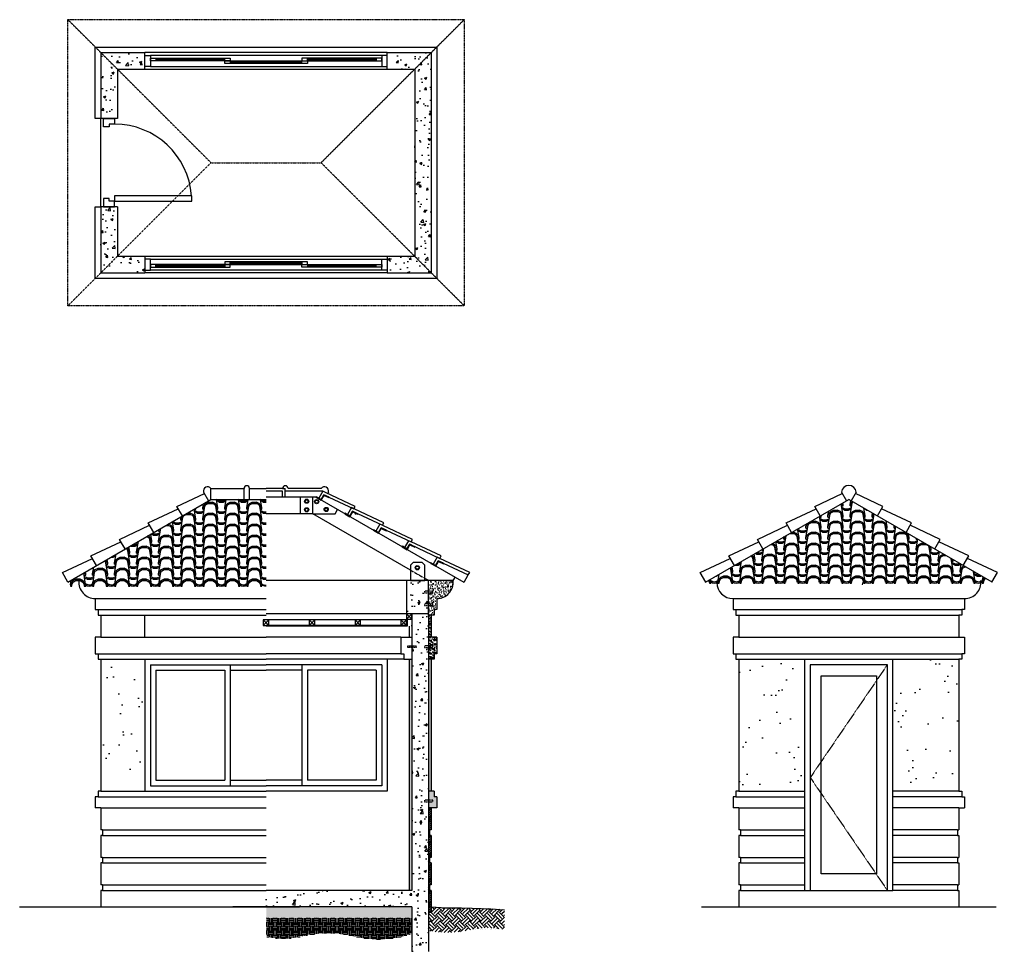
# Model space of a CAD drawing. Extents: x -23286 to 17563, y -7132 to 62388.
# Drawn here: x 8686 to 17563, y -7132 to 1330 of the extents above; entities that cross this region are included whole.
import ezdxf

# ---------------------------------------------------------------- set-up
doc = ezdxf.new("R2010")
doc.units = 0
doc.header["$LTSCALE"] = 10
doc.header["$MEASUREMENT"] = 0
doc.header["$PDSIZE"] = -5
doc.linetypes.add('DASHED2', pattern=[0.375, 0.25, -0.125])
for name, color, linetype in [('0-1', 1, 'CONTINUOUS'), ('0-2', 2, 'CONTINUOUS'), ('0-3', 3, 'CONTINUOUS'), ('0-4', 4, 'CONTINUOUS'), ('0-5', 5, 'CONTINUOUS'), ('0-DIM', 8, 'CONTINUOUS'), ('0-HATCH', 2, 'CONTINUOUS'), ('1', 1, 'CONTINUOUS'), ('HATCH', 1, 'CONTINUOUS')]:
    doc.layers.add(name, color=color, linetype=linetype)

msp = doc.modelspace()

# ---------------------------------------------------------------- hatches: boundary and pattern name
at = {"layer": '0-HATCH'}
h = msp.add_hatch(dxfattribs=at)
h.set_pattern_fill('AR-CONC', color=256, scale=30, style=0)
h.paths.add_polyline_path([(9423.3, 429.9), (9573.3, 429.9), (9573.3, 879.9), (9823.3, 879.9), (9823.3, 1029.9), (9423.3, 1029.9)])
h.paths.add_polyline_path([(9423.3, -970.1), (9823.3, -970.1), (9823.3, -820.1), (9573.3, -820.1), (9573.3, -370.1), (9423.3, -370.1)])
h.paths.add_polyline_path([(12273.3, -820.1), (12023.3, -820.1), (12023.3, -970.1), (12423.3, -970.1), (12423.3, 1029.9), (12023.3, 1029.9), (12023.3, 879.9), (12273.3, 879.9)])
h = msp.add_hatch(dxfattribs=at)
h.set_pattern_fill('SPANISH1', color=11, scale=100, style=0)
h.set_pattern_definition([(0, (10948.26, -3015.35), (200, 100), [12.5, -112.5, 12.5, -62.5]), (0, (10998.26, -2965.35), (200, 100), [37.5, -162.5]), (0, (10998.26, -2952.85), (200, 100), [37.5, -62.5, 37.5, -62.5]), (0, (11098.26, -2940.35), (200, 100), [37.5, -162.5]), (90, (10948.26, -3015.35), (-200, 100), [12.5, -87.5]), (90, (10960.76, -3015.35), (-200, 100), [12.5, -87.5]), (90, (11073.26, -3015.35), (-200, 100), [12.5, -87.5]), (90, (11085.76, -3015.35), (-200, 100), [12.5, -87.5]), (45, (10960.76, -2977.854), (1e-14, 100), [17.678, -265.165]), (135, (11073.26, -2977.854), (1e-14, 100), [17.678, -265.165]), (26.565, (10973.26, -2977.85), (-5e-09, 100), [27.951, -195.656]), (26.565, (10973.26, -2965.35), (-5e-09, 100), [27.951, -195.656]), (26.565, (10935.76, -2952.85), (-5e-09, 100), [25.41, -198.197]), (26.565, (10935.76, -2940.35), (-5e-09, 100), [27.951, -195.656]), (63.435, (10948.263, -3002.854), (5e-09, 100), [27.951, -419.263]), (63.435, (10960.763, -3002.854), (5e-09, 100), [27.951, -419.263]), (116.565, (11073.263, -3002.854), (-5e-09, 100), [27.951, -419.263]), (116.565, (11085.763, -3002.854), (-5e-09, 100), [27.951, -419.263]), (153.435, (11060.76, -2977.85), (5e-09, 100), [27.951, -195.656]), (153.435, (11060.76, -2965.35), (5e-09, 100), [27.951, -195.656]), (153.435, (11098.26, -2952.85), (5e-09, 100), [25.41, -198.197]), (153.435, (11098.26, -2940.35), (5e-09, 100), [27.951, -195.656]), (80.5377, (10948.263, -3002.854), (-4e-11, 100), [114.052, -1102.501]), (99.4623, (11085.763, -3002.854), (4e-11, 100), [114.052, -1102.501])])
h.paths.add_polyline_path([(10923.3, -3778.4), (10923.3, -3027.9), (10423.3, -3027.9), (9123.3, -3778.4)])
h = msp.add_hatch(dxfattribs=at)
h.set_pattern_fill('SPANISH1', color=11, scale=100, style=0)
h.set_pattern_definition([(0, (25, 12.5), (200, 100), [12.5, -112.5, 12.5, -62.5]), (0, (75, 62.5), (200, 100), [37.5, -162.5]), (0, (75, 75), (200, 100), [37.5, -62.5, 37.5, -62.5]), (0, (175, 87.5), (200, 100), [37.5, -162.5]), (90, (25, 12.5), (-200, 100), [12.5, -87.5]), (90, (37.5, 12.5), (-200, 100), [12.5, -87.5]), (90, (150, 12.5), (-200, 100), [12.5, -87.5]), (90, (162.5, 12.5), (-200, 100), [12.5, -87.5]), (45, (37.5, 50), (1e-14, 100), [17.6777, -265.165]), (135, (150, 50), (1e-14, 100), [17.6777, -265.165]), (26.56505, (50, 50), (-5e-09, 100), [27.9508, -195.656]), (26.56505, (50, 62.5), (-5e-09, 100), [27.9508, -195.656]), (26.56505, (12.5, 75), (-5e-09, 100), [25.41, -198.1968]), (26.56505, (12.5, 87.5), (-5e-09, 100), [27.9508, -195.656]), (63.43495, (25, 25), (5e-09, 100), [27.9508, -419.2627]), (63.43495, (37.5, 25), (5e-09, 100), [27.9508, -419.2627]), (116.56505, (150, 25), (-5e-09, 100), [27.9508, -419.2627]), (116.56505, (162.5, 25), (-5e-09, 100), [27.9508, -419.2627]), (153.43495, (137.5, 50), (5e-09, 100), [27.9508, -195.656]), (153.43495, (137.5, 62.5), (5e-09, 100), [27.9508, -195.656]), (153.43495, (175, 75), (5e-09, 100), [25.41, -198.1968]), (153.43495, (175, 87.5), (5e-09, 100), [27.9508, -195.656]), (80.53768, (25, 25), (-4e-11, 100), [114.0518, -1102.5007]), (99.46232, (162.5, 25), (4e-11, 100), [114.0518, -1102.5007])])
h.paths.add_polyline_path([(16214.4, -3027.9), (14915.3, -3777.9), (17513.4, -3777.9)])
h = msp.add_hatch(dxfattribs=at)
h.set_pattern_fill('AR-CONC', color=256, scale=30, style=0)
h.paths.add_polyline_path([(12398.3, -3765.4), (12198.3, -3765.4), (12198.3, -4065.4), (12398.3, -4065.4)])
h = msp.add_hatch(dxfattribs=at)
h.set_pattern_fill('AR-SAND', color=256, scale=15, style=0)
h.paths.add_polyline_path([(12398.3, -4065.4), (12398.3, -4078.4), (12448.3, -4078.4), (12448.3, -4028.4), (12473.3, -4028.4), (12473.3, -3928.4, 0.439975), (12622.7, -3765.4), (12398.3, -3765.4)])
h = msp.add_hatch(dxfattribs=at)
h.set_pattern_fill('AR-CONC', color=256, scale=30, style=0)
h.paths.add_polyline_path([(12248.3, -6728.4), (12398.3, -6728.4), (12398.3, -4065.4), (12248.3, -4065.4)])
h = msp.add_hatch(dxfattribs=at)
h.set_pattern_fill('AR-SAND', color=256, scale=15, style=0)
h.paths.add_polyline_path([(12398.3, -4278.4), (12423.3, -4278.4), (12423.3, -4078.4), (12398.3, -4078.4)])
h.paths.add_polyline_path([(12473.3, -4278.4), (12398.3, -4278.4), (12398.3, -4478.4), (12448.3, -4478.4), (12448.3, -4428.4), (12473.3, -4428.4)])
h = msp.add_hatch(dxfattribs=at)
h.set_pattern_fill('AR-SAND', color=256, scale=200, angle=100, style=0)
h.paths.add_polyline_path([(9823.3, -4478.4), (9423.3, -4478.4), (9423.3, -5678.4), (9823.3, -5678.4)])
h = msp.add_hatch(dxfattribs=at)
h.set_pattern_fill('AR-SAND', color=256, scale=15, style=0)
h.paths.add_polyline_path([(12248.3, -4478.4), (12223.3, -4478.4), (12223.3, -6578.4), (12248.3, -6578.4)])
h = msp.add_hatch(dxfattribs=at)
h.set_pattern_fill('AR-SAND', color=256, scale=15, style=0)
h.paths.add_polyline_path([(12398.3, -5678.4), (12423.3, -5678.4), (12423.3, -4478.4), (12398.3, -4478.4)])
h.paths.add_polyline_path([(12398.3, -5828.4), (12473.3, -5828.4), (12473.3, -5728.4), (12448.3, -5728.4), (12448.3, -5678.4), (12398.3, -5678.4)])
h = msp.add_hatch(dxfattribs=at)
h.set_pattern_fill('AR-SAND', color=256, scale=200, angle=100, style=0)
h.paths.add_polyline_path([(15214.4, -5678.4), (15814.4, -5678.4), (15814.4, -4478.4), (15214.4, -4478.4)])
h.paths.add_polyline_path([(17214.4, -4478.4), (16614.4, -4478.4), (16614.4, -5678.4), (17214.4, -5678.4)])
h = msp.add_hatch(dxfattribs=at)
h.set_pattern_fill('ANSI31', color=11, scale=100, style=0)
h.paths.add_polyline_path([(12423.3, -5828.4), (12398.3, -5828.4), (12398.3, -6028.4), (12423.3, -6028.4)])
h.paths.add_polyline_path([(12398.3, -6278.4), (12423.3, -6278.4), (12423.3, -6078.4), (12398.3, -6078.4)])
h.paths.add_polyline_path([(12423.3, -6328.4), (12398.3, -6328.4), (12398.3, -6528.4), (12423.3, -6528.4)])
h.paths.add_polyline_path([(12398.3, -6778.4), (12423.3, -6778.4), (12423.3, -6578.4), (12398.3, -6578.4)])
h = msp.add_hatch(dxfattribs=at)
h.set_pattern_fill('ANSI31', color=11, scale=100, angle=90, style=0)
h.paths.add_polyline_path([(12408.3, -6028.4), (12398.3, -6028.4), (12398.3, -6078.4), (12408.3, -6078.4)])
h.paths.add_polyline_path([(12408.3, -6278.4), (12398.3, -6278.4), (12398.3, -6328.4), (12408.3, -6328.4)])
h.paths.add_polyline_path([(12408.3, -6528.4), (12398.3, -6528.4), (12398.3, -6578.4), (12408.3, -6578.4)])
h = msp.add_hatch(dxfattribs=at)
h.set_pattern_fill('AR-CONC', color=256, scale=30, style=0)
h.paths.add_polyline_path([(12398.3, -6578.4), (12248.3, -6578.4), (10923.3, -6578.4), (10923.3, -6728.4), (12248.3, -6728.4), (12248.3, -7006.6), (12398.3, -7006.3)])
h = msp.add_hatch(dxfattribs=at)
h.set_pattern_fill('AR-CONC', color=256, scale=30, style=0)
h.paths.add_polyline_path([(12398.3, -6947.2), (12248.3, -6947.2), (12248.3, -7132.2), (12398.3, -7132.2)])
at = {"layer": 'HATCH'}
h = msp.add_hatch(dxfattribs=at)
h.set_pattern_fill('STONES', color=8, scale=100, style=0)
h.set_pattern_definition([(0, (70, 0), (0, 100), [5, -15, 5, -75]), (0, (95, 10), (0, 100), [5, -95]), (0, (45, 20), (0, 100), [10, -90]), (0, (20, 25), (0, 100), [15, -85]), (0, (70, 30), (0, 100), [10, -10, 15, -65]), (0, (65, 45), (0, 100), [15, -85]), (0, (40, 50), (0, 100), [15, -35, 15, -35]), (0, (20, 65), (0, 100), [15, -5, 5, -75]), (0, (85, 75), (0, 100), [5, -95]), (0, (65, 85), (0, 100), [10, -90]), (90, (0, 90), (-100, 6e-15), [10, -90]), (90, (10, 20), (-100, 6e-15), [5, -10, 15, -70]), (90, (35, 30), (-100, 6e-15), [20, -5, 5, -70]), (90, (50, 55), (-100, 6e-15), [15, -85]), (90, (55, 10), (-100, 6e-15), [10, -90]), (90, (60, 90), (-100, 6e-15), [10, -90]), (90, (65, 30), (-100, 6e-15), [10, -50, 5, -35]), (90, (80, 80), (-100, 6e-15), [5, -5, 5, -85]), (90, (85, 35), (-100, 6e-15), [10, -15, 10, -65]), (90, (90, 10), (-100, 6e-15), [10, -90]), (45, (5, 10), (1e-14, 100), [14.1421, -28.28427, 21.2132, -77.7818]), (45, (0, 10), (1e-14, 100), [14.14214, -127.2792]), (45, (55, 20), (1e-14, 100), [14.14214, -127.2792]), (45, (45, 70), (1e-14, 100), [14.14214, -127.2792]), (45, (90, 20), (1e-14, 100), [14.14214, -127.2792]), (45, (5, 30), (1e-14, 100), [7.0711, -134.3503]), (45, (15, 60), (1e-14, 100), [7.0711, -134.3503]), (45, (25, 25), (1e-14, 100), [7.0711, -134.3503]), (45, (35, 60), (1e-14, 100), [7.0711, -134.3503]), (45, (65, 40), (1e-14, 100), [7.0711, -134.3503]), (45, (65, 95), (1e-14, 100), [7.0711, -134.3503]), (45, (75, 85), (1e-14, 100), [7.0711, -134.3503]), (45, (80, 30), (1e-14, 100), [7.0711, -134.3503]), (45, (85, 5), (1e-14, 100), [7.0711, -134.3503]), (45, (85, 45), (1e-14, 100), [7.0711, -134.3503]), (45, (85, 95), (1e-14, 100), [7.0711, -134.3503]), (45, (90, 75), (1e-14, 100), [7.0711, -134.3503]), (135, (70, 85), (-100, 1e-14), [7.0711, -134.3503]), (135, (80, 95), (-100, 1e-14), [7.0711, -134.3503]), (135, (85, 75), (-100, 1e-14), [7.0711, -134.3503]), (135, (100, 95), (-100, 1e-14), [7.0711, -134.3503]), (135, (50, 60), (-100, 1e-14), [7.0711, -134.3503]), (135, (40, 50), (-100, 1e-14), [7.0711, -134.3503]), (135, (10, 25), (-100, 1e-14), [7.0711, -134.3503]), (135, (20, 25), (-100, 1e-14), [7.0711, -134.3503]), (135, (30, 60), (-100, 1e-14), [7.0711, -134.3503]), (135, (10, 45), (-100, 1e-14), [7.0711, -134.3503]), (135, (70, 30), (-100, 1e-14), [7.0711, -134.3503]), (135, (85, 40), (-100, 1e-14), [7.0711, -134.3503]), (135, (90, 20), (-100, 1e-14), [7.0711, -134.3503]), (135, (90, 30), (-100, 1e-14), [7.0711, -134.3503]), (135, (95, 10), (-100, 1e-14), [7.0711, -134.3503]), (135, (15, 70), (-100, 1e-14), [14.14214, -127.2792]), (135, (65, 40), (-100, 1e-14), [14.14214, -127.2792]), (135, (60, 5), (-100, 1e-14), [35.35534, -106.066]), (26.56505, (0, 50), (100, 4e-08), [11.18, -212.4268]), (26.56505, (15, 20), (100, 4e-08), [11.18, -212.4268]), (26.56505, (35, 65), (100, 4e-08), [11.18, -212.4268]), (26.56505, (75, 0), (100, 4e-08), [11.18, -212.4268]), (26.56505, (60, 25), (100, 4e-08), [11.18, -212.4268]), (26.56505, (70, 45), (100, 4e-08), [11.18, -212.4268]), (26.56505, (55, 80), (100, 4e-08), [11.18, -212.4268]), (26.56505, (90, 75), (100, 4e-08), [11.18, -212.4268]), (63.43495, (10, 50), (4e-08, 100), [11.18, -212.4268]), (63.43495, (10, 55), (4e-08, 100), [11.18, -212.4268]), (63.43495, (50, 70), (4e-08, 100), [22.36, -201.2468]), (63.43495, (85, 65), (4e-08, 100), [11.18, -212.4268]), (63.43495, (80, 50), (4e-08, 100), [11.18, -212.4268]), (63.43495, (30, 30), (4e-08, 100), [11.18, -212.4268]), (63.43495, (80, 85), (4e-08, 100), [11.18, -212.4268]), (63.43495, (95, 80), (4e-08, 100), [11.18, -212.4268]), (116.56505, (5, 80), (-4e-08, 100), [11.18, -212.4268]), (116.56505, (60, 0), (-4e-08, 100), [11.18, -212.4268]), (116.56505, (15, 65), (-4e-08, 100), [11.18, -212.4268]), (116.56505, (90, 55), (-4e-08, 100), [11.18, -212.4268]), (116.56505, (55, 50), (-4e-08, 100), [11.18, -212.4268]), (116.56505, (85, 70), (-4e-08, 100), [11.18, -212.4268]), (116.56505, (35, 50), (-4e-08, 100), [11.18, -212.4268]), (116.56505, (15, 30), (-4e-08, 100), [11.18, -212.4268]), (153.43495, (10, 75), (-100, 4e-08), [11.18, -212.4268]), (153.43495, (45, 20), (-100, 4e-08), [11.18, -212.4268]), (153.43495, (25, 65), (-100, 4e-08), [11.18, -212.4268]), (153.43495, (85, 25), (-100, 4e-08), [11.18, -212.4268]), (153.43495, (70, 0), (-100, 4e-08), [11.18, -212.4268]), (153.43495, (80, 80), (-100, 4e-08), [11.18, -212.4268]), (153.43495, (65, 45), (-100, 4e-08), [11.18, -212.4268]), (153.43495, (10, 75), (-100, 4e-08), [11.18, -212.4268]), (153.43495, (100, 50), (-100, 4e-08), [11.18, -212.4268]), (243.43495, (5, 10), (-4e-08, -100), [11.18, -212.4268])])
h.paths.add_polyline_path([(12248.3, -6728.4), (10927.2, -6728.4), (10927.2, -6828.4), (12248.3, -6828.4)])
h = msp.add_hatch(dxfattribs=at)
h.set_pattern_fill('EARTH', color=8, scale=250, angle=45, style=0)
edge = h.paths.add_edge_path()
edge.add_line((12423.3, -6728.4), (12423.3, -6778.4))
edge.add_line((12423.3, -6778.4), (12398.3, -6778.4))
edge.add_line((12398.3, -6778.4), (12398.3, -6943.5))
edge.add_arc((12571.4, -6074.5), 886.1, 258.73289, 283.37206)
edge.add_arc((12932.7, -7594.5), 676.2, 76.62794, 103.37206, ccw=False)
edge.add_line((13089.1, -6936.6), (13087.9, -6753.8))
edge.add_line((13087.9, -6753.8), (12989, -6746))
edge.add_line((12989, -6746), (12911.2, -6743.1))
edge.add_line((12911.2, -6743.1), (12808.3, -6741.2))
edge.add_line((12808.3, -6741.2), (12750, -6739.4))
edge.add_line((12750, -6739.4), (12628.2, -6737.6))
edge.add_line((12628.2, -6737.6), (12558.4, -6737.6))
edge.add_line((12558.4, -6737.6), (12446.9, -6730))
edge.add_line((12446.9, -6730), (12423.3, -6728.4))
h = msp.add_hatch(dxfattribs=at)
h.set_pattern_fill('EARTH', color=8, scale=150, style=0)
edge = h.paths.add_edge_path()
edge.add_line((10927.2, -6828.4), (12248.3, -6828.4))
edge.add_line((12248.3, -6828.4), (12248.3, -6969.1))
edge.add_arc((11947.7, -6152.4), 870.2, 256.39933, 290.20688, ccw=False)
edge.add_arc((11488.5, -8050.3), 1082.4, 76.39933, 103.60067)
edge.add_arc((11081.6, -6368.4), 648, 256.39933, 283.60067, ccw=False)
edge.add_line((10929.2, -6998.3), (10927.2, -6828.4))

# ---------------------------------------------------------------- linework, layer by layer
at = {"layer": '0-1', "color": 8}
for p, q in [((9923.3, 979.6), (10548.3, 979.6)), ((11923.3, 979.6), (11298.3, 979.6)), ((10548.3, 954.6), (9923.3, 954.6)), ((10598.3, 954.6), (11248.3, 954.6)), ((11248.3, 929.6), (10598.3, 929.6)), ((11298.3, 954.6), (11923.3, 954.6))]:
    msp.add_line(p, q, dxfattribs=at)
at = {"layer": '0-1'}
for p, q in [((12148.3, -4278.4), (10923.3, -4278.4)), ((12148.3, -4428.4), (10923.3, -4428.4)), ((12173.3, -4478.4), (10923.3, -4478.4)), ((12023.3, -4478.4), (12023.3, -5678.4)), ((11973.3, -4528.4), (10923.3, -4528.4)), ((11248.3, -4578.4), (10923.3, -4578.4)), ((11248.3, -4528.4), (11248.3, -5628.4)), ((11298.3, -4578.4), (11298.3, -5578.4)), ((11923.3, -4578.4), (11298.3, -4578.4)), ((11923.3, -4578.4), (11923.3, -5578.4)), ((11973.3, -4528.4), (11973.3, -5628.4)), ((11248.3, -5578.4), (10923.3, -5578.4)), ((11923.3, -5578.4), (11298.3, -5578.4)), ((11973.3, -5628.4), (10923.3, -5628.4)), ((12023.3, -5678.4), (10923.3, -5678.4))]:
    msp.add_line(p, q, dxfattribs=at)
msp.add_lwpolyline([(9423.3, 429.9), (9373.3, 429.9), (9373.3, 1079.9), (12473.3, 1079.9), (12473.3, -1020.1), (9373.3, -1020.1), (9373.3, -370.1), (9423.3, -370.1)], dxfattribs=at)
at = {"layer": '0-1', "color": 8}
msp.add_arc((9548.3, -320.1), 700, 4.08562, 90, dxfattribs=at)
at = {"layer": '0-2'}
for p, q in [((9923.3, 972.1), (10548.3, 972.1)), ((9923.3, 962.1), (10548.3, 962.1)), ((10598.3, 947.1), (11248.3, 947.1)), ((10598.3, 937.1), (11248.3, 937.1)), ((11923.3, 972.1), (11298.3, 972.1)), ((11923.3, 962.1), (11298.3, 962.1)), ((9423.3, -370.1), (9423.3, 429.9)), ((10598.3, -877.4), (11248.3, -877.4)), ((10598.3, -887.4), (11248.3, -887.4)), ((9923.3, -902.4), (10548.3, -902.4)), ((9923.3, -912.4), (10548.3, -912.4)), ((11923.3, -902.4), (11298.3, -902.4)), ((11923.3, -912.4), (11298.3, -912.4)), ((9873.3, -4528.4), (9873.3, -5628.4)), ((9873.3, -4528.4), (10923.3, -4528.4)), ((9923.3, -4578.4), (9923.3, -5578.4)), ((9923.3, -4578.4), (10548.3, -4578.4)), ((10548.3, -4578.4), (10548.3, -5578.4)), ((10598.3, -4528.4), (10598.3, -5628.4)), ((10598.3, -4578.4), (10923.3, -4578.4)), ((9923.3, -5578.4), (10548.3, -5578.4)), ((10598.3, -5578.4), (10923.3, -5578.4)), ((9873.3, -5628.4), (10923.3, -5628.4))]:
    msp.add_line(p, q, dxfattribs=at)
at = {"layer": '0-2', "color": 8}
for p, q in [((12198.3, -4065.4), (12248.3, -4115.4)), ((12248.3, -4065.4), (12198.3, -4115.4)), ((10898.3, -4122.4), (10948.3, -4172.4)), ((10948.3, -4122.4), (10898.3, -4172.4)), ((11314.9, -4122.4), (11364.9, -4172.4)), ((11364.9, -4122.4), (11314.9, -4172.4)), ((11781.6, -4122.4), (11731.6, -4172.4)), ((11731.6, -4122.4), (11781.6, -4172.4)), ((12198.3, -4122.4), (12148.3, -4172.4)), ((12148.3, -4122.4), (12198.3, -4172.4))]:
    msp.add_line(p, q, dxfattribs=at)
at = {"layer": '0-2', "color": 1}
for p, q in [((12198.3, -4172.4), (10923.3, -4172.4)), ((12198.3, -4115.4), (12198.3, -4172.4)), ((12204.3, -4115.4), (12204.3, -4178.4)), ((12204.3, -4178.4), (10923.3, -4178.4))]:
    msp.add_line(p, q, dxfattribs=at)
at = {"layer": '0-2', "color": 11}
for p, q in [((11314.9, -4122.4), (10948.3, -4122.4)), ((11731.6, -4122.4), (11364.9, -4122.4)), ((12148.3, -4122.4), (11781.6, -4122.4))]:
    msp.add_line(p, q, dxfattribs=at)
at = {"layer": '0-2', "color": 4}
for points in [[(12198.3, -4115.4), (12248.3, -4115.4), (12248.3, -4065.4), (12198.3, -4065.4)], [(10898.3, -4172.4), (10948.3, -4172.4), (10948.3, -4122.4), (10898.3, -4122.4)], [(11314.9, -4172.4), (11364.9, -4172.4), (11364.9, -4122.4), (11314.9, -4122.4)], [(11731.6, -4172.4), (11781.6, -4172.4), (11781.6, -4122.4), (11731.6, -4122.4)], [(12148.3, -4172.4), (12198.3, -4172.4), (12198.3, -4122.4), (12148.3, -4122.4)]]:
    msp.add_lwpolyline(points, close=True, dxfattribs=at)
at = {"layer": '0-2'}
for p in [(11339.9, -4147.4), (11756.6, -4147.4)]:
    msp.add_point(p, dxfattribs=at)
at = {"layer": '0-3', "color": 3}
for p, q in [((9373.3, -3928.4), (9373.3, -4028.4)), ((15164.4, -3928.4), (15164.4, -4028.4)), ((17264.4, -3928.4), (17264.4, -4028.4)), ((9373.3, -4028.4), (9398.3, -4028.4)), ((9398.3, -4028.4), (9398.3, -4078.4)), ((9398.3, -4078.4), (9423.3, -4078.4)), ((9423.3, -4078.4), (9423.3, -4278.4)), ((15164.4, -4028.4), (15189.4, -4028.4)), ((15189.4, -4028.4), (15189.4, -4078.4)), ((15189.4, -4078.4), (15214.4, -4078.4)), ((15214.4, -4078.4), (15214.4, -4278.4)), ((17214.4, -4078.4), (17214.4, -4278.4)), ((17239.4, -4078.4), (17214.4, -4078.4)), ((17239.4, -4028.4), (17239.4, -4078.4)), ((17264.4, -4028.4), (17239.4, -4028.4)), ((9373.3, -4278.4), (9373.3, -4428.4)), ((9423.3, -4278.4), (9373.3, -4278.4)), ((15214.4, -4278.4), (15164.4, -4278.4)), ((15164.4, -4278.4), (15164.4, -4428.4)), ((17214.4, -4278.4), (17264.4, -4278.4)), ((17264.4, -4278.4), (17264.4, -4428.4)), ((9373.3, -4428.4), (9398.3, -4428.4)), ((9398.3, -4428.4), (9398.3, -4478.4)), ((15164.4, -4428.4), (15189.4, -4428.4)), ((15189.4, -4428.4), (15189.4, -4478.4)), ((17239.4, -4428.4), (17239.4, -4478.4)), ((17264.4, -4428.4), (17239.4, -4428.4)), ((9398.3, -4478.4), (9423.3, -4478.4)), ((9423.3, -4478.4), (9423.3, -5678.4)), ((15189.4, -4478.4), (15214.4, -4478.4)), ((15214.4, -4478.4), (15214.4, -5678.4)), ((17214.4, -4478.4), (17214.4, -5678.4)), ((17239.4, -4478.4), (17214.4, -4478.4)), ((9398.3, -5678.4), (9398.3, -5728.4)), ((9423.3, -5678.4), (9398.3, -5678.4)), ((15214.4, -5678.4), (15189.4, -5678.4)), ((15189.4, -5678.4), (15189.4, -5728.4)), ((17214.4, -5678.4), (17239.4, -5678.4)), ((17239.4, -5678.4), (17239.4, -5728.4)), ((9373.3, -5728.4), (9373.3, -5828.4)), ((9398.3, -5728.4), (9373.3, -5728.4)), ((15164.4, -5728.4), (15164.4, -5828.4)), ((15189.4, -5728.4), (15164.4, -5728.4)), ((17239.4, -5728.4), (17264.4, -5728.4)), ((17264.4, -5728.4), (17264.4, -5828.4)), ((9423.3, -5828.4), (9373.3, -5828.4)), ((9423.3, -5828.4), (9423.3, -6028.4)), ((15214.4, -5828.4), (15164.4, -5828.4)), ((15214.4, -5828.4), (15214.4, -6028.4)), ((17214.4, -5828.4), (17214.4, -6028.4)), ((17214.4, -5828.4), (17264.4, -5828.4)), ((9438.3, -6028.4), (9423.3, -6028.4)), ((9438.3, -6028.4), (9438.3, -6078.4)), ((15229.4, -6028.4), (15214.4, -6028.4)), ((15229.4, -6028.4), (15229.4, -6078.4)), ((17199.4, -6028.4), (17199.4, -6078.4)), ((17199.4, -6028.4), (17214.4, -6028.4)), ((9423.3, -6078.4), (9423.3, -6278.4)), ((9438.3, -6078.4), (9423.3, -6078.4)), ((15214.4, -6078.4), (15214.4, -6278.4)), ((15229.4, -6078.4), (15214.4, -6078.4)), ((17199.4, -6078.4), (17214.4, -6078.4)), ((17214.4, -6078.4), (17214.4, -6278.4)), ((9438.3, -6278.4), (9423.3, -6278.4)), ((9438.3, -6278.4), (9438.3, -6328.4)), ((15229.4, -6278.4), (15214.4, -6278.4)), ((15229.4, -6278.4), (15229.4, -6328.4)), ((17199.4, -6278.4), (17199.4, -6328.4)), ((17199.4, -6278.4), (17214.4, -6278.4)), ((9423.3, -6328.4), (9423.3, -6528.4)), ((9438.3, -6328.4), (9423.3, -6328.4)), ((15214.4, -6328.4), (15214.4, -6528.4)), ((15229.4, -6328.4), (15214.4, -6328.4)), ((17199.4, -6328.4), (17214.4, -6328.4)), ((17214.4, -6328.4), (17214.4, -6528.4)), ((9438.3, -6528.4), (9423.3, -6528.4)), ((9438.3, -6528.4), (9438.3, -6578.4)), ((15229.4, -6528.4), (15214.4, -6528.4)), ((15229.4, -6528.4), (15229.4, -6578.4)), ((17199.4, -6528.4), (17199.4, -6578.4)), ((17199.4, -6528.4), (17214.4, -6528.4)), ((9423.3, -6578.4), (9423.3, -6728.4)), ((9438.3, -6578.4), (9423.3, -6578.4)), ((15214.4, -6578.4), (15214.4, -6728.4)), ((15229.4, -6578.4), (15214.4, -6578.4)), ((17199.4, -6578.4), (17214.4, -6578.4)), ((17214.4, -6578.4), (17214.4, -6728.4))]:
    msp.add_line(p, q, dxfattribs=at)
at = {"layer": '0-3'}
for points in [[(9823.3, 904.9), (9823.3, 1004.9), (9873.3, 1004.9), (9873.3, 904.9)], [(9873.3, 954.6), (9873.3, 979.6), (9923.3, 979.6), (9923.3, 954.6)], [(10548.3, 954.6), (10548.3, 979.6), (10598.3, 979.6), (10598.3, 954.6)], [(11298.3, 954.6), (11298.3, 979.6), (11248.3, 979.6), (11248.3, 954.6)], [(11973.3, 954.6), (11973.3, 979.6), (11923.3, 979.6), (11923.3, 954.6)], [(12023.3, 904.9), (12023.3, 1004.9), (11973.3, 1004.9), (11973.3, 904.9)], [(10548.3, 929.6), (10548.3, 954.6), (10598.3, 954.6), (10598.3, 929.6)], [(11248.3, 929.6), (11248.3, 954.6), (11298.3, 954.6), (11298.3, 929.6)], [(9823.3, -845.1), (9823.3, -945.1), (9873.3, -945.1), (9873.3, -845.1)], [(10548.3, -869.9), (10548.3, -894.9), (10598.3, -894.9), (10598.3, -869.9)], [(11248.3, -869.9), (11248.3, -894.9), (11298.3, -894.9), (11298.3, -869.9)], [(12023.3, -845.1), (12023.3, -945.1), (11973.3, -945.1), (11973.3, -845.1)], [(9873.3, -894.9), (9873.3, -919.9), (9923.3, -919.9), (9923.3, -894.9)], [(10548.3, -894.9), (10548.3, -919.9), (10598.3, -919.9), (10598.3, -894.9)], [(11298.3, -894.9), (11298.3, -919.9), (11248.3, -919.9), (11248.3, -894.9)], [(11973.3, -894.9), (11973.3, -919.9), (11923.3, -919.9), (11923.3, -894.9)]]:
    msp.add_lwpolyline(points, close=True, dxfattribs=at)
msp.add_lwpolyline([(12423.3, -6728.4), (12558.4, -6737.6), (12698.1, -6737.6), (12792.3, -6740.9), (12964.4, -6744.1), (13087.9, -6753.8)], dxfattribs=at)
at = {"layer": '0-3', "color": 3}
for centre, start, end in [((9373.3, -3778.4), 175.00691, 270), ((15164.4, -3778.4), 181.48149, 270), ((17264.4, -3778.4), 270, 4.99309)]:
    msp.add_arc(centre, 150, start, end, dxfattribs=at)
at = {"layer": '0-4'}
for p, q in [((11073.3, -2927.9), (10923.3, -2927.9)), ((11073.3, -2927.9), (11098.3, -2927.9)), ((11098.3, -3008.1), (11098.3, -2927.9)), ((11423.3, -2927.9), (11123.3, -2927.9)), ((11073.3, -2952.9), (10923.3, -2952.9)), ((11073.3, -3008.1), (11073.3, -2952.9)), ((11437.7, -2952.9), (11098.3, -2952.9)), ((11491, -2960.6), (11483.5, -2973.6)), ((12622.7, -3765.4), (12398.3, -3765.4)), ((12473.3, -3928.4), (12473.3, -4028.4)), ((12448.3, -4078.4), (12398.3, -4078.4)), ((12423.3, -4078.4), (12423.3, -4278.4)), ((12448.3, -4028.4), (12448.3, -4078.4)), ((12473.3, -4028.4), (12448.3, -4028.4)), ((12223.3, -4178.4), (12223.3, -4278.4)), ((12148.3, -4278.4), (12148.3, -4428.4)), ((12148.3, -4278.4), (12248.3, -4278.4)), ((12473.3, -4278.4), (12398.3, -4278.4)), ((12473.3, -4278.4), (12473.3, -4428.4)), ((12148.3, -4428.4), (12173.3, -4428.4)), ((12173.3, -4428.4), (12173.3, -4478.4)), ((12448.3, -4428.4), (12448.3, -4478.4)), ((12473.3, -4428.4), (12448.3, -4428.4)), ((12173.3, -4478.4), (12248.3, -4478.4)), ((12223.3, -4478.4), (12223.3, -6578.4)), ((12448.3, -4478.4), (12398.3, -4478.4)), ((12423.3, -4478.4), (12423.3, -5678.4)), ((12448.3, -5678.4), (12398.3, -5678.4)), ((12448.3, -5678.4), (12448.3, -5728.4)), ((12473.3, -5728.4), (12448.3, -5728.4)), ((12473.3, -5728.4), (12473.3, -5828.4)), ((12473.3, -5828.4), (12398.3, -5828.4)), ((12423.3, -5828.4), (12423.3, -6028.4)), ((12423.3, -6028.4), (12398.3, -6028.4)), ((12408.3, -6028.4), (12408.3, -6078.4)), ((12423.3, -6078.4), (12398.3, -6078.4)), ((12423.3, -6078.4), (12423.3, -6278.4)), ((12423.3, -6278.4), (12398.3, -6278.4)), ((12408.3, -6278.4), (12408.3, -6328.4)), ((12423.3, -6328.4), (12398.3, -6328.4)), ((12423.3, -6328.4), (12423.3, -6528.4)), ((12423.3, -6528.4), (12398.3, -6528.4)), ((12408.3, -6528.4), (12408.3, -6578.4)), ((12423.3, -6578.4), (12398.3, -6578.4)), ((12423.3, -6578.4), (12423.3, -6778.4)), ((12423.3, -6778.4), (12398.3, -6778.4))]:
    msp.add_line(p, q, dxfattribs=at)
for points in [[(9448.3, 429.9), (9548.3, 429.9), (9548.3, 379.9), (9498.3, 379.9), (9498.3, 354.9), (9448.3, 354.9)], [(9448.3, -370.1), (9548.3, -370.1), (9548.3, -320.1), (9498.3, -320.1), (9498.3, -295.1), (9448.3, -295.1)], [(9548.3, -270.1), (9548.3, -320.1), (10248.3, -320.1), (10248.3, -270.1)], [(11462.6, -2963.9), (11438, -2952.3), (11401.6, -3015.4), (11423.3, -3027.9), (11448.2, -2984.6), (11720.5, -3113), (11733.1, -3091.3), (11462.6, -2963.8)], [(11722.4, -3113.9), (11697.8, -3102.3), (11661.4, -3165.4), (11683.1, -3177.9), (11708, -3134.6), (11980.3, -3263), (11992.9, -3241.3), (11722.4, -3113.8)], [(11982.2, -3263.9), (11957.6, -3252.3), (11921.2, -3315.4), (11942.9, -3327.9), (11967.8, -3284.6), (12240.1, -3413), (12252.7, -3391.3), (11982.3, -3263.8)], [(12242, -3413.9), (12217.4, -3402.3), (12181, -3465.4), (12202.7, -3477.9), (12227.6, -3434.6), (12499.9, -3563), (12512.5, -3541.3), (12242.1, -3413.8)], [(12501.8, -3563.9), (12477.3, -3552.3), (12440.8, -3615.4), (12462.5, -3627.9), (12487.4, -3584.6), (12759.8, -3713), (12772.3, -3691.3), (12501.9, -3563.8)]]:
    msp.add_lwpolyline(points, close=True, dxfattribs=at)
for centre, radius, start, end in [((11098.3, -2927.9), 25, 0, 180), ((11453.2, -2952.4), 38.7, 347.80854, 140.62937), ((12473.3, -3778.4), 150, 270, 4.99309)]:
    msp.add_arc(centre, radius, start, end, dxfattribs=at)
at = {"layer": '0-5'}
for p, q in [((9423.3, 1029.9), (9423.3, 429.9)), ((9423.3, 1029.9), (9823.3, 1029.9)), ((9823.3, 879.9), (9823.3, 1029.9)), ((12023.3, 879.9), (12023.3, 1029.9)), ((12023.3, 1029.9), (12423.3, 1029.9)), ((12423.3, 1029.9), (12423.3, -970.1)), ((9573.3, 879.9), (9823.3, 879.9)), ((9573.3, 879.9), (9573.3, 429.9)), ((12023.3, 879.9), (12273.3, 879.9)), ((12273.3, 879.9), (12273.3, -820.1)), ((9573.3, 429.9), (9423.3, 429.9)), ((9573.3, -370.1), (9423.3, -370.1)), ((9423.3, -370.1), (9423.3, -970.1)), ((9573.3, -370.1), (9573.3, -820.1)), ((9573.3, -820.1), (9823.3, -820.1)), ((9823.3, -820.1), (9823.3, -970.1)), ((12023.3, -820.1), (12023.3, -970.1)), ((12023.3, -820.1), (12273.3, -820.1)), ((9423.3, -970.1), (9823.3, -970.1)), ((12023.3, -970.1), (12423.3, -970.1)), ((12398.3, -3765.4), (12198.3, -3765.4)), ((12198.3, -3765.4), (12198.3, -4065.4)), ((12398.3, -4065.4), (12398.3, -3765.4)), ((12398.3, -4065.4), (12198.3, -4065.4)), ((12248.3, -4065.4), (12248.3, -6578.4)), ((12398.3, -4065.4), (12398.3, -7132.2)), ((12248.3, -6578.4), (10923.3, -6578.4)), ((8685.6, -6728.4), (11225.8, -6728.4)), ((12248.3, -6728.4), (10620.8, -6728.4)), ((12248.3, -6728.4), (12248.3, -7132.5))]:
    msp.add_line(p, q, dxfattribs=at)
at = {"layer": '0-DIM', "color": 2}
for points in [[(11496, -3007.2), (11448.2, -2984.6), (11423.3, -3027.9), (11381.5, -3003.7), (11379, -3008.1), (11425.1, -3034.7), (11450.2, -2991.1), (11493.9, -3011.7)], [(11755.8, -3157.2), (11708, -3134.6), (11683.1, -3177.9), (11641.3, -3153.7), (11638.8, -3158.1), (11684.9, -3184.7), (11710.1, -3141.1), (11753.7, -3161.7)], [(12015.7, -3307.2), (11967.8, -3284.6), (11942.9, -3327.9), (11901.1, -3303.7), (11898.6, -3308.1), (11944.7, -3334.7), (11969.9, -3291.1), (12013.5, -3311.7)], [(12275.5, -3457.2), (12227.6, -3434.6), (12202.7, -3477.9), (12160.9, -3453.7), (12158.4, -3458.1), (12204.5, -3484.7), (12229.7, -3441.1), (12273.3, -3461.7)], [(12535.3, -3607.2), (12487.4, -3584.6), (12462.5, -3627.9), (12420.7, -3603.7), (12418.2, -3608.1), (12464.3, -3634.7), (12489.5, -3591.1), (12533.1, -3611.7)]]:
    msp.add_lwpolyline(points, close=True, dxfattribs=at)
at = {"layer": '0-DIM'}
msp.add_point((11736.3, -3159.7), dxfattribs=at)
at = {"layer": '0-HATCH', "color": 2}
for p, q in [((10423.3, -2927.9), (10723.3, -2927.9)), ((10423.3, -3027.9), (10423.3, -2927.9)), ((10723.3, -3027.9), (10723.3, -2927.9)), ((10773.3, -3027.9), (10773.3, -2927.9)), ((10773.3, -2927.9), (10923.3, -2927.9)), ((10113.5, -3091.3), (10363.1, -2973.6)), ((10355.5, -2960.6), (10401.6, -3040.4)), ((11379, -3008.1), (10923.3, -3008.1)), ((15904.6, -3091.3), (16154.2, -2973.6)), ((16146.7, -2960.6), (16192.7, -3040.4)), ((16282.1, -2960.6), (16236, -3040.4)), ((16524.2, -3091.3), (16274.6, -2973.6)), ((9123.3, -3778.4), (10423.3, -3027.9)), ((10163.5, -3177.9), (10113.5, -3091.3)), ((10423.3, -3027.9), (10923.3, -3027.9)), ((12720.8, -3782.7), (11413.3, -3027.9)), ((14914.4, -3778.4), (16214.4, -3027.9)), ((15954.6, -3177.9), (15904.6, -3091.3)), ((17514.4, -3778.4), (16214.4, -3027.9)), ((16474.2, -3177.9), (16524.2, -3091.3)), ((9853.6, -3241.3), (10126, -3112.9)), ((11348.8, -3158.1), (10923.3, -3158.1)), ((12234.9, -3669.7), (11348.8, -3158.1)), ((15644.8, -3241.3), (15917.1, -3112.9)), ((16784, -3241.3), (16511.7, -3112.9)), ((9593.8, -3391.3), (9866.1, -3262.9)), ((9903.6, -3327.9), (9853.6, -3241.3)), ((15385, -3391.3), (15657.3, -3262.9)), ((15694.8, -3327.9), (15644.8, -3241.3)), ((16734, -3327.9), (16784, -3241.3)), ((17043.8, -3391.3), (16771.5, -3262.9)), ((9334, -3541.3), (9606.3, -3412.9)), ((9643.8, -3477.9), (9593.8, -3391.3)), ((9643.8, -3477.9), (9606.3, -3412.9)), ((15125.2, -3541.3), (15397.5, -3412.9)), ((15435, -3477.9), (15385, -3391.3)), ((15435, -3477.9), (15397.5, -3412.9)), ((16993.8, -3477.9), (17043.8, -3391.3)), ((16993.8, -3477.9), (17031.3, -3412.9)), ((17303.6, -3541.3), (17031.3, -3412.9)), ((9384, -3627.9), (9334, -3541.3)), ((15175.2, -3627.9), (15125.2, -3541.3)), ((17253.6, -3627.9), (17303.6, -3541.3)), ((9074.2, -3691.3), (9346.5, -3562.9)), ((14865.3, -3691.3), (15137.7, -3562.9)), ((17563.4, -3691.3), (17291.1, -3562.9)), ((9124.2, -3777.9), (9074.2, -3691.3)), ((12722.3, -3777.9), (12759.8, -3713)), ((14915.3, -3777.9), (14865.3, -3691.3)), ((17513.4, -3777.9), (17563.4, -3691.3)), ((12400.6, -3765.4), (12365.2, -3744.9)), ((12622.7, -3765.4), (12642.2, -3731.6))]:
    msp.add_line(p, q, dxfattribs=at)
at = {"layer": '0-HATCH', "color": 11}
for p, q in [((9148.3, -3802.9), (9152.3, -3778.4)), ((9285.8, -3802.9), (9281.7, -3778.4)), ((9348.3, -3802.9), (9352.3, -3778.4)), ((9485.8, -3802.9), (9481.7, -3778.4)), ((9548.3, -3802.9), (9552.3, -3778.4)), ((9685.8, -3802.9), (9681.7, -3778.4)), ((9748.3, -3802.9), (9752.3, -3778.4)), ((9885.8, -3802.9), (9881.7, -3778.4)), ((9948.3, -3802.9), (9952.3, -3778.4)), ((10085.8, -3802.9), (10081.7, -3778.4)), ((10148.3, -3802.9), (10152.3, -3778.4)), ((10285.8, -3802.9), (10281.7, -3778.4)), ((10348.3, -3802.9), (10352.3, -3778.4)), ((10485.8, -3802.9), (10481.7, -3778.4)), ((10548.3, -3802.9), (10552.3, -3778.4)), ((10685.8, -3802.9), (10681.7, -3778.4)), ((10748.3, -3802.9), (10752.3, -3778.4)), ((10885.8, -3802.9), (10881.7, -3778.4)), ((15025, -3775), (15029.1, -3750.6)), ((15162.5, -3775), (15158.4, -3750.6)), ((15225, -3775), (15229.1, -3750.6)), ((15425, -3775), (15429.1, -3750.6)), ((15562.5, -3775), (15558.4, -3750.6)), ((15625, -3775), (15629.1, -3750.6)), ((16339.4, -3802.9), (16343.5, -3778.4))]:
    msp.add_line(p, q, dxfattribs=at)
at = {"layer": '0-HATCH'}
msp.add_line((15814.4, -4478.4), (16614.4, -4478.4), dxfattribs=at)
at = {"layer": '0-HATCH', "color": 3}
for p, q in [((15814.4, -6578.4), (15814.4, -4478.4)), ((16614.4, -6578.4), (16614.4, -4478.4)), ((15814.4, -6578.4), (16614.4, -6578.4))]:
    msp.add_line(p, q, dxfattribs=at)
at = {"layer": '0-HATCH', "color": 5}
msp.add_line((14875.3, -6728.4), (17552.2, -6728.4), dxfattribs=at)
at = {"layer": '0-HATCH', "color": 11}
for points in [[(15025, -3787.5), (15037.5, -3787.5), (15037.5, -3775), (15050, -3750), (15075, -3737.5), (15112.5, -3737.5), (15137.5, -3750), (15150, -3775), (15150, -3787.5), (15162.5, -3787.5), (15162.5, -3775), (15150, -3750), (15137.5, -3737.5), (15112.5, -3725), (15075, -3725), (15050, -3737.5), (15037.5, -3750), (15025, -3775)], [(15225, -3787.5), (15237.5, -3787.5), (15237.5, -3775), (15250, -3750), (15275, -3737.5), (15312.5, -3737.5), (15337.5, -3750), (15350, -3775), (15350, -3787.5), (15362.5, -3787.5), (15362.5, -3775), (15350, -3750), (15337.5, -3737.5), (15312.5, -3725), (15275, -3725), (15250, -3737.5), (15237.5, -3750), (15225, -3775)], [(15425, -3787.5), (15437.5, -3787.5), (15437.5, -3775), (15450, -3750), (15475, -3737.5), (15512.5, -3737.5), (15537.5, -3750), (15550, -3775), (15550, -3787.5), (15562.5, -3787.5), (15562.5, -3775), (15550, -3750), (15537.5, -3737.5), (15512.5, -3725), (15475, -3725), (15450, -3737.5), (15437.5, -3750), (15425, -3775)], [(15625, -3787.5), (15637.5, -3787.5), (15637.5, -3775), (15650, -3750), (15675, -3737.5), (15712.5, -3737.5), (15737.5, -3750), (15750, -3775), (15750, -3787.5), (15762.5, -3787.5), (15762.5, -3775), (15750, -3750), (15737.5, -3737.5), (15712.5, -3725), (15675, -3725), (15650, -3737.5), (15637.5, -3750), (15625, -3775)], [(15825, -3787.5), (15837.5, -3787.5), (15837.5, -3775), (15850, -3750), (15875, -3737.5), (15912.5, -3737.5), (15937.5, -3750), (15950, -3775), (15950, -3787.5), (15962.5, -3787.5), (15962.5, -3775), (15950, -3750), (15937.5, -3737.5), (15912.5, -3725), (15875, -3725), (15850, -3737.5), (15837.5, -3750), (15825, -3775)], [(16025, -3787.5), (16037.5, -3787.5), (16037.5, -3775), (16050, -3750), (16075, -3737.5), (16112.5, -3737.5), (16137.5, -3750), (16150, -3775), (16150, -3787.5), (16162.5, -3787.5), (16162.5, -3775), (16150, -3750), (16137.5, -3737.5), (16112.5, -3725), (16075, -3725), (16050, -3737.5), (16037.5, -3750), (16025, -3775)], [(16225, -3787.5), (16237.5, -3787.5), (16237.5, -3775), (16250, -3750), (16275, -3737.5), (16312.5, -3737.5), (16337.5, -3750), (16350, -3775), (16350, -3787.5), (16362.5, -3787.5), (16362.5, -3775), (16350, -3750), (16337.5, -3737.5), (16312.5, -3725), (16275, -3725), (16250, -3737.5), (16237.5, -3750), (16225, -3775)], [(16425, -3787.5), (16437.5, -3787.5), (16437.5, -3775), (16450, -3750), (16475, -3737.5), (16512.5, -3737.5), (16537.5, -3750), (16550, -3775), (16550, -3787.5), (16562.5, -3787.5), (16562.5, -3775), (16550, -3750), (16537.5, -3737.5), (16512.5, -3725), (16475, -3725), (16450, -3737.5), (16437.5, -3750), (16425, -3775)], [(16625, -3787.5), (16637.5, -3787.5), (16637.5, -3775), (16650, -3750), (16675, -3737.5), (16712.5, -3737.5), (16737.5, -3750), (16750, -3775), (16750, -3787.5), (16762.5, -3787.5), (16762.5, -3775), (16750, -3750), (16737.5, -3737.5), (16712.5, -3725), (16675, -3725), (16650, -3737.5), (16637.5, -3750), (16625, -3775)], [(16825, -3787.5), (16837.5, -3787.5), (16837.5, -3775), (16850, -3750), (16875, -3737.5), (16912.5, -3737.5), (16937.5, -3750), (16950, -3775), (16950, -3787.5), (16962.5, -3787.5), (16962.5, -3775), (16950, -3750), (16937.5, -3737.5), (16912.5, -3725), (16875, -3725), (16850, -3737.5), (16837.5, -3750), (16825, -3775)], [(17025, -3787.5), (17037.5, -3787.5), (17037.5, -3775), (17050, -3750), (17075, -3737.5), (17112.5, -3737.5), (17137.5, -3750), (17150, -3775), (17150, -3787.5), (17162.5, -3787.5), (17162.5, -3775), (17150, -3750), (17137.5, -3737.5), (17112.5, -3725), (17075, -3725), (17050, -3737.5), (17037.5, -3750), (17025, -3775)], [(17225, -3787.5), (17237.5, -3787.5), (17237.5, -3775), (17250, -3750), (17275, -3737.5), (17312.5, -3737.5), (17337.5, -3750), (17350, -3775), (17350, -3787.5), (17362.5, -3787.5), (17362.5, -3775), (17350, -3750), (17337.5, -3737.5), (17312.5, -3725), (17275, -3725), (17250, -3737.5), (17237.5, -3750), (17225, -3775)], [(9148.3, -3815.4), (9160.8, -3815.4), (9160.8, -3802.9), (9173.3, -3777.9), (9198.3, -3765.4), (9235.8, -3765.4), (9260.8, -3777.9), (9273.3, -3802.9), (9273.3, -3815.4), (9285.8, -3815.4), (9285.8, -3802.9), (9273.3, -3777.9), (9260.8, -3765.4), (9235.8, -3752.9), (9198.3, -3752.9), (9173.3, -3765.4), (9160.8, -3777.9), (9148.3, -3802.9)], [(9348.3, -3815.4), (9360.8, -3815.4), (9360.8, -3802.9), (9373.3, -3777.9), (9398.3, -3765.4), (9435.8, -3765.4), (9460.8, -3777.9), (9473.3, -3802.9), (9473.3, -3815.4), (9485.8, -3815.4), (9485.8, -3802.9), (9473.3, -3777.9), (9460.8, -3765.4), (9435.8, -3752.9), (9398.3, -3752.9), (9373.3, -3765.4), (9360.8, -3777.9), (9348.3, -3802.9)], [(9548.3, -3815.4), (9560.8, -3815.4), (9560.8, -3802.9), (9573.3, -3777.9), (9598.3, -3765.4), (9635.8, -3765.4), (9660.8, -3777.9), (9673.3, -3802.9), (9673.3, -3815.4), (9685.8, -3815.4), (9685.8, -3802.9), (9673.3, -3777.9), (9660.8, -3765.4), (9635.8, -3752.9), (9598.3, -3752.9), (9573.3, -3765.4), (9560.8, -3777.9), (9548.3, -3802.9)], [(9748.3, -3815.4), (9760.8, -3815.4), (9760.8, -3802.9), (9773.3, -3777.9), (9798.3, -3765.4), (9835.8, -3765.4), (9860.8, -3777.9), (9873.3, -3802.9), (9873.3, -3815.4), (9885.8, -3815.4), (9885.8, -3802.9), (9873.3, -3777.9), (9860.8, -3765.4), (9835.8, -3752.9), (9798.3, -3752.9), (9773.3, -3765.4), (9760.8, -3777.9), (9748.3, -3802.9)], [(9948.3, -3815.4), (9960.8, -3815.4), (9960.8, -3802.9), (9973.3, -3777.9), (9998.3, -3765.4), (10035.8, -3765.4), (10060.8, -3777.9), (10073.3, -3802.9), (10073.3, -3815.4), (10085.8, -3815.4), (10085.8, -3802.9), (10073.3, -3777.9), (10060.8, -3765.4), (10035.8, -3752.9), (9998.3, -3752.9), (9973.3, -3765.4), (9960.8, -3777.9), (9948.3, -3802.9)], [(10148.3, -3815.4), (10160.8, -3815.4), (10160.8, -3802.9), (10173.3, -3777.9), (10198.3, -3765.4), (10235.8, -3765.4), (10260.8, -3777.9), (10273.3, -3802.9), (10273.3, -3815.4), (10285.8, -3815.4), (10285.8, -3802.9), (10273.3, -3777.9), (10260.8, -3765.4), (10235.8, -3752.9), (10198.3, -3752.9), (10173.3, -3765.4), (10160.8, -3777.9), (10148.3, -3802.9)], [(10348.3, -3815.4), (10360.8, -3815.4), (10360.8, -3802.9), (10373.3, -3777.9), (10398.3, -3765.4), (10435.8, -3765.4), (10460.8, -3777.9), (10473.3, -3802.9), (10473.3, -3815.4), (10485.8, -3815.4), (10485.8, -3802.9), (10473.3, -3777.9), (10460.8, -3765.4), (10435.8, -3752.9), (10398.3, -3752.9), (10373.3, -3765.4), (10360.8, -3777.9), (10348.3, -3802.9)], [(10548.3, -3815.4), (10560.8, -3815.4), (10560.8, -3802.9), (10573.3, -3777.9), (10598.3, -3765.4), (10635.8, -3765.4), (10660.8, -3777.9), (10673.3, -3802.9), (10673.3, -3815.4), (10685.8, -3815.4), (10685.8, -3802.9), (10673.3, -3777.9), (10660.8, -3765.4), (10635.8, -3752.9), (10598.3, -3752.9), (10573.3, -3765.4), (10560.8, -3777.9), (10548.3, -3802.9)], [(10748.3, -3815.4), (10760.8, -3815.4), (10760.8, -3802.9), (10773.3, -3777.9), (10798.3, -3765.4), (10835.8, -3765.4), (10860.8, -3777.9), (10873.3, -3802.9), (10873.3, -3815.4), (10885.8, -3815.4), (10885.8, -3802.9), (10873.3, -3777.9), (10860.8, -3765.4), (10835.8, -3752.9), (10798.3, -3752.9), (10773.3, -3765.4), (10760.8, -3777.9), (10748.3, -3802.9)]]:
    msp.add_lwpolyline(points, close=True, dxfattribs=at)
for points in [[(9285.8, -3802.9, 0.389702), (9348.3, -3802.9), (9349.9, -3792.9, -0.417218), (9283.7, -3790.6)], [(9485.8, -3802.9, 0.389702), (9548.3, -3802.9), (9549.9, -3792.9, -0.417218), (9483.7, -3790.6)], [(9685.8, -3802.9, 0.389702), (9748.3, -3802.9), (9749.9, -3792.9, -0.417218), (9683.7, -3790.6)], [(9885.8, -3802.9, 0.389702), (9948.3, -3802.9), (9949.9, -3792.9, -0.417218), (9883.7, -3790.6)], [(10085.8, -3802.9, 0.389702), (10148.3, -3802.9), (10149.9, -3792.9, -0.417218), (10083.7, -3790.6)], [(10285.8, -3802.9, 0.389702), (10348.3, -3802.9), (10349.9, -3792.9, -0.417218), (10283.7, -3790.6)], [(10485.8, -3802.9, 0.389702), (10548.3, -3802.9), (10549.9, -3792.9, -0.417218), (10483.7, -3790.6)], [(10685.8, -3802.9, 0.389702), (10748.3, -3802.9), (10749.9, -3792.9, -0.417218), (10683.7, -3790.6)], [(14962.5, -3775, 0.389702), (15025, -3775), (15026.7, -3765, -0.417218), (14960.5, -3762.8)], [(15162.5, -3775, 0.389702), (15225, -3775), (15226.7, -3765, -0.417218), (15160.5, -3762.8)], [(15362.5, -3775, 0.389702), (15425, -3775), (15426.7, -3765, -0.417218), (15360.5, -3762.8)], [(15562.5, -3775, 0.389702), (15625, -3775), (15626.7, -3765, -0.417218), (15560.5, -3762.8)], [(15762.5, -3775, 0.389702), (15825, -3775), (15826.7, -3765, -0.417218), (15760.5, -3762.8)], [(15962.5, -3775, 0.389702), (16025, -3775), (16026.7, -3765, -0.417218), (15960.5, -3762.8)], [(16162.5, -3775, 0.389702), (16225, -3775), (16226.7, -3765, -0.417218), (16160.5, -3762.8)], [(16362.5, -3775, 0.389702), (16425, -3775), (16426.7, -3765, -0.417218), (16360.5, -3762.8)], [(16562.5, -3775, 0.389702), (16625, -3775), (16626.7, -3765, -0.417218), (16560.5, -3762.8)], [(16762.5, -3775, 0.389702), (16825, -3775), (16826.7, -3765, -0.417218), (16760.5, -3762.8)], [(16962.5, -3775, 0.389702), (17025, -3775), (17026.7, -3765, -0.417218), (16960.5, -3762.8)], [(17162.5, -3775, 0.389702), (17225, -3775), (17226.7, -3765, -0.417218), (17160.5, -3762.8)], [(17362.5, -3775, 0.389702), (17425, -3775), (17426.7, -3765, -0.417218), (17360.5, -3762.8)]]:
    msp.add_lwpolyline(points, format="xyb", close=True, dxfattribs=at)
msp.add_lwpolyline([(10923.3, -3814.6, -0.223341), (10885.8, -3802.9), (10884.1, -3792.9, 0.231793), (10923.3, -3805, 0.231793)], format="xyb", dxfattribs=at)
for points in [[(14943.3, -3761.7), (14950, -3775), (14950, -3787.5), (14962.5, -3787.5), (14962.5, -3775), (14953, -3756.1)], [(17447.6, -3739.9), (17437.5, -3750), (17425, -3775), (17425, -3787.5), (17437.5, -3787.5), (17437.5, -3775), (17450, -3750), (17458.1, -3745.9)]]:
    msp.add_lwpolyline(points, dxfattribs=at)
at = {"layer": '0-HATCH'}
msp.add_lwpolyline([(16564.4, -6578.4), (16564.4, -4528.4), (15864.4, -4528.4), (15864.4, -6578.4)], dxfattribs=at)
at = {"layer": '0-HATCH', "color": 1}
msp.add_lwpolyline([(15964.4, -4628.4), (16464.4, -4628.4), (16464.4, -6428.4), (15964.4, -6428.4)], close=True, dxfattribs=at)
at = {"layer": '0-HATCH', "color": 2}
for centre, radius, start, end in [((10393.4, -2952.4), 38.7, 39.37063, 192.19146), ((10748.3, -2927.9), 25, 0, 180), ((16214.4, -2969.5), 68.3, 7.52154, 172.47846)]:
    msp.add_arc(centre, radius, start, end, dxfattribs=at)
at = {"layer": '1', "linetype": 'DASHED2'}
for p, q in [((9123.3, 1329.9), (10423.3, 29.9)), ((12723.3, 1329.9), (11423.3, 29.9)), ((9123.3, -1270.1), (10423.3, 29.9)), ((10423.3, 29.9), (11423.3, 29.9)), ((12723.3, -1270.1), (11423.3, 29.9)), ((12234.9, -3669.7), (12365.2, -3744.9))]:
    msp.add_line(p, q, dxfattribs=at)
at = {"layer": '1', "color": 2}
for p, q in [((12023.3, 1029.9), (9823.3, 1029.9)), ((9823.3, 879.9), (12023.3, 879.9)), ((9823.3, -820.1), (12023.3, -820.1)), ((12023.3, -970.1), (9823.3, -970.1))]:
    msp.add_line(p, q, dxfattribs=at)
at = {"layer": '1', "color": 8}
for p, q in [((11973.3, 1004.9), (9873.3, 1004.9)), ((9873.3, 904.9), (11973.3, 904.9)), ((9873.3, -845.1), (11973.3, -845.1)), ((11248.3, -869.9), (10598.3, -869.9)), ((11973.3, -945.1), (9873.3, -945.1)), ((10548.3, -894.9), (9923.3, -894.9)), ((9923.3, -919.9), (10548.3, -919.9)), ((10598.3, -894.9), (11248.3, -894.9)), ((11298.3, -894.9), (11923.3, -894.9)), ((11923.3, -919.9), (11298.3, -919.9))]:
    msp.add_line(p, q, dxfattribs=at)
at = {"layer": '1'}
for p, q in [((11237.4, -3158.1), (11237.4, -3008.1)), ((11348.8, -3158.1), (11348.8, -3008.1)), ((11348.8, -3158.1), (11551.5, -3158.1)), ((11551.5, -3158.1), (11573.3, -3120.3)), ((12198.3, -3765.4), (10923.3, -3765.4)), ((9373.3, -3928.4), (10923.3, -3928.4)), ((15164.4, -3928.4), (17264.4, -3928.4)), ((9398.3, -4028.4), (10923.3, -4028.4)), ((9423.3, -4078.4), (10923.3, -4078.4)), ((9823.3, -4278.4), (9823.3, -4078.4)), ((12198.3, -4065.4), (10923.3, -4065.4)), ((15189.4, -4028.4), (17239.4, -4028.4)), ((15214.4, -4078.4), (17214.4, -4078.4)), ((9423.3, -4278.4), (10923.3, -4278.4)), ((15214.4, -4278.4), (17214.4, -4278.4)), ((9398.3, -4428.4), (10923.3, -4428.4)), ((15189.4, -4428.4), (17239.4, -4428.4)), ((9423.3, -4478.4), (10923.3, -4478.4)), ((9823.3, -4478.4), (9823.3, -5678.4)), ((15214.4, -4478.4), (17214.4, -4478.4)), ((9423.3, -5678.4), (10923.3, -5678.4)), ((15214.4, -5678.4), (15814.4, -5678.4)), ((17214.4, -5678.4), (16614.4, -5678.4)), ((9398.3, -5728.4), (10923.3, -5728.4)), ((15189.4, -5728.4), (15814.4, -5728.4)), ((17239.4, -5728.4), (16614.4, -5728.4)), ((9423.3, -5828.4), (10923.3, -5828.4)), ((15214.4, -5828.4), (15814.4, -5828.4)), ((17214.4, -5828.4), (16614.4, -5828.4)), ((9438.3, -6028.4), (10923.3, -6028.4)), ((15229.4, -6028.4), (15814.4, -6028.4)), ((17199.4, -6028.4), (16614.4, -6028.4)), ((9438.3, -6078.4), (10923.3, -6078.4)), ((15229.4, -6078.4), (15814.4, -6078.4)), ((17199.4, -6078.4), (16614.4, -6078.4)), ((9438.3, -6278.4), (10923.3, -6278.4)), ((15229.4, -6278.4), (15814.4, -6278.4)), ((17199.4, -6278.4), (16614.4, -6278.4)), ((9438.3, -6328.4), (10923.3, -6328.4)), ((15229.4, -6328.4), (15814.4, -6328.4)), ((17199.4, -6328.4), (16614.4, -6328.4)), ((9438.3, -6528.4), (10923.3, -6528.4)), ((15229.4, -6528.4), (15814.4, -6528.4)), ((17199.4, -6528.4), (16614.4, -6528.4)), ((9438.3, -6578.4), (10923.3, -6578.4)), ((15229.4, -6578.4), (15814.4, -6578.4)), ((17199.4, -6578.4), (16614.4, -6578.4))]:
    msp.add_line(p, q, dxfattribs=at)
at = {"layer": '1', "linetype": 'DASHED2'}
for points in [[(9123.3, 1329.9), (12723.3, 1329.9), (12723.3, -1270.1), (9123.3, -1270.1)], [(12362.2, -3860.3), (12362.2, -3875.3), (12437.2, -3875.3), (12437.2, -3860.3)], [(12362.2, -3976.9), (12362.2, -3991.9), (12437.2, -3991.9), (12437.2, -3976.9)], [(12285.7, -4357.4), (12285.7, -4372.4), (12210.7, -4372.4), (12210.7, -4357.4)], [(12362.2, -4357.4), (12362.2, -4372.4), (12437.2, -4372.4), (12437.2, -4357.4)], [(12362.2, -5757.9), (12362.2, -5772.9), (12437.2, -5772.9), (12437.2, -5757.9)]]:
    msp.add_lwpolyline(points, close=True, dxfattribs=at)
at = {"layer": '1'}
msp.add_lwpolyline([(12234.9, -3765.4), (12365.2, -3765.4), (12365.2, -3625.9), (12340.2, -3600.9), (12259.9, -3600.9), (12234.9, -3625.9)], close=True, dxfattribs=at)
at = {"layer": '1', "color": 8, "linetype": 'DASHED2'}
msp.add_lwpolyline([(16564.4, -4528.4), (15864.4, -5553.4), (16564.4, -6578.4)], dxfattribs=at)
at = {"layer": '1'}
for centre, radius in [((11292.6, -3044.1), 19.1), ((11292.6, -3122), 19.1), ((11292.6, -3044.1), 14.1), ((11382.6, -3048), 19.1), ((11382.6, -3048), 14.1), ((11469.6, -3119), 19.1), ((11469.6, -3119), 14.1), ((11292.6, -3122), 14.1), ((12296.7, -3648.1), 19.1), ((12296.7, -3648.1), 14.1)]:
    msp.add_circle(centre, radius, dxfattribs=at)

doc.saveas('drawing.dxf')
